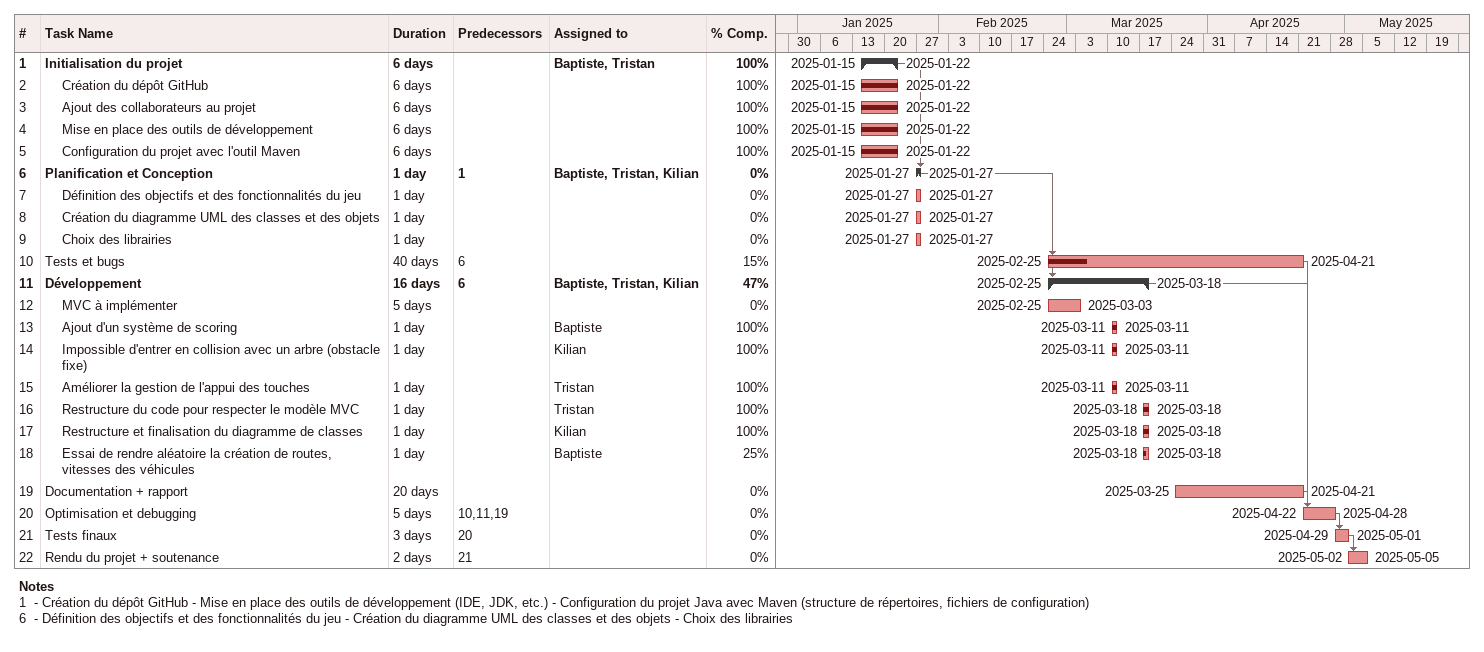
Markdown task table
| ID | Level | Task | Duration | Start | Finish | Predecessors | Resources | % complete |
|---|---|---|---|---|---|---|---|---|
| 1 | 1 | **Initialisation du projet** | 6d | 2025-01-15 | 2025-01-22 |  | Baptiste, Tristan | 100 |
| 2 | 2 | Création du dépôt GitHub | 6d | 2025-01-15 | 2025-01-22 |  |  | 100 |
| 3 | 2 | Ajout des collaborateurs au projet | 6d | 2025-01-15 | 2025-01-22 |  |  | 100 |
| 4 | 2 | Mise en place des outils de développement | 6d | 2025-01-15 | 2025-01-22 |  |  | 100 |
| 5 | 2 | Configuration du projet avec l'outil Maven | 6d | 2025-01-15 | 2025-01-22 |  |  | 100 |
| 6 | 1 | **Planification et Conception** | 1d | 2025-01-27 | 2025-01-27 | 1 | Baptiste, Tristan, Kilian | 0 |
| 7 | 2 | Définition des objectifs et des fonctionnalités du jeu | 1d | 2025-01-27 | 2025-01-27 |  |  | 0 |
| 8 | 2 | Création du diagramme UML des classes et des objets | 1d | 2025-01-27 | 2025-01-27 |  |  | 0 |
| 9 | 2 | Choix des librairies | 1d | 2025-01-27 | 2025-01-27 |  |  | 0 |
| 10 | 1 | Tests et bugs | 40d | 2025-02-25 | 2025-04-21 | 6 |  | 15 |
| 11 | 1 | **Développement** | 16d | 2025-02-25 | 2025-03-18 | 6 | Baptiste, Tristan, Kilian | 47 |
| 12 | 2 | MVC à implémenter | 5d | 2025-02-25 | 2025-03-03 |  |  | 0 |
| 13 | 2 | Ajout d'un système de scoring | 1d | 2025-03-11 | 2025-03-11 |  | Baptiste | 100 |
| 14 | 2 | Impossible d'entrer en collision avec un arbre (obstacle fixe) | 1d | 2025-03-11 | 2025-03-11 |  | Kilian | 100 |
| 15 | 2 | Améliorer la gestion de l'appui des touches | 1d | 2025-03-11 | 2025-03-11 |  | Tristan | 100 |
| 16 | 2 | Restructure du code pour respecter le modèle MVC | 1d | 2025-03-18 | 2025-03-18 |  | Tristan | 100 |
| 17 | 2 | Restructure et finalisation du diagramme de classes | 1d | 2025-03-18 | 2025-03-18 |  | Kilian | 100 |
| 18 | 2 | Essai de rendre aléatoire la création de routes, vitesses des véhicules | 1d | 2025-03-18 | 2025-03-18 |  | Baptiste | 25 |
| 19 | 1 | Documentation + rapport | 20d | 2025-03-25 | 2025-04-21 |  |  | 0 |
| 20 | 1 | Optimisation et debugging | 5d | 2025-04-22 | 2025-04-28 | 10, 11, 19 |  | 0 |
| 21 | 1 | Tests finaux | 3d | 2025-04-29 | 2025-05-01 | 20 |  | 0 |
| 22 | 1 | Rendu du projet + soutenance | 2d | 2025-05-02 | 2025-05-05 | 21 |  | 0 |

Notes
- 1: - Création du dépôt GitHub - Mise en place des outils de développement (IDE, JDK, etc.) - Configuration du projet Java avec Maven (structure de répertoires, fichiers de configuration)
- 6: - Définition des objectifs et des fonctionnalités du jeu - Création du diagramme UML des classes et des objets - Choix des librairies
